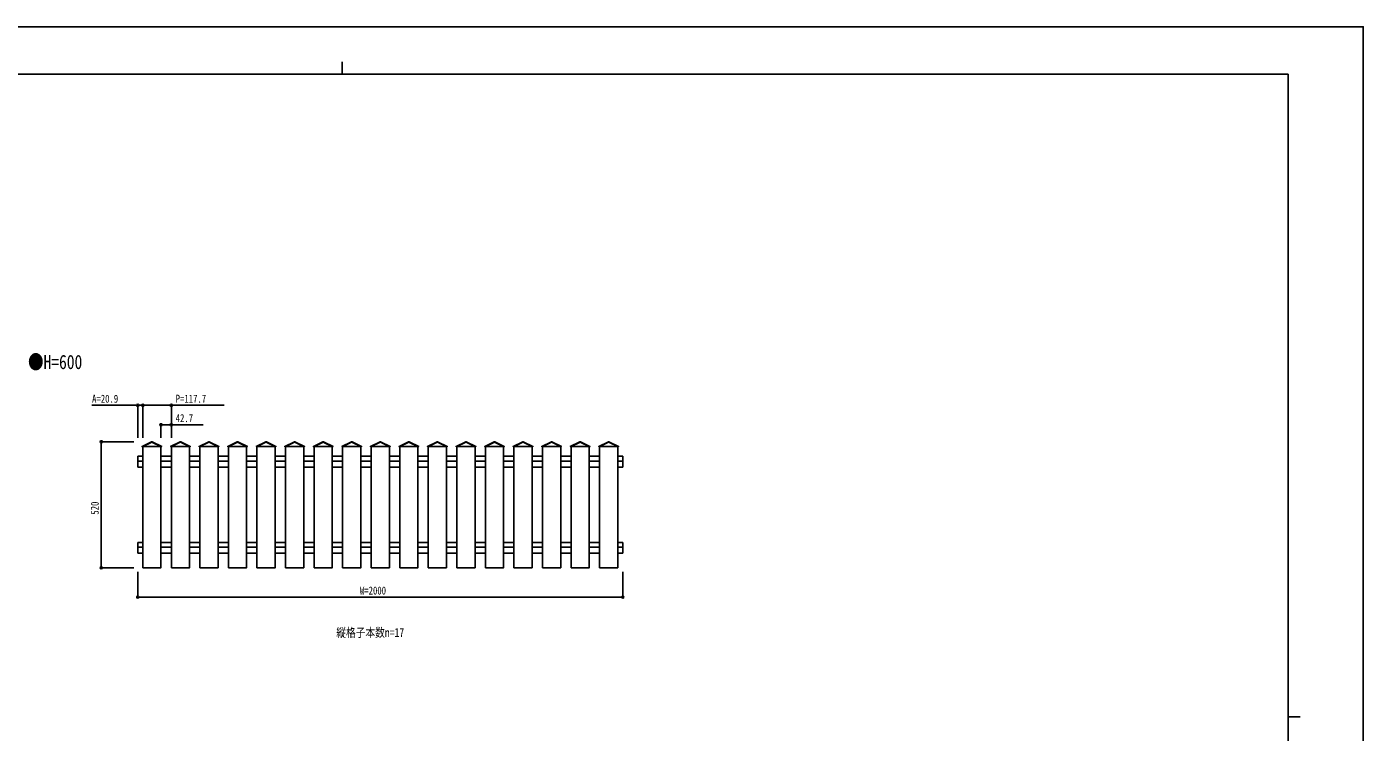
# Model space of a CAD drawing. Units: millimetres, scale not verified. Extents: x -4205 to 4205, y -2970 to 2970.
# Drawn here: x -1305 to 4205, y 61 to 2970 of the extents above; entities that cross this region are included whole.
import ezdxf
from ezdxf.enums import TextEntityAlignment as Align

# ---------------------------------------------------------------- set-up
doc = ezdxf.new("R2010")
doc.units = ezdxf.units.MM
doc.header["$LTSCALE"] = 16
for name, color, linetype in [('0-1_USER1', 3, 'Continuous'), ('0-2_YKK_A1', 4, 'Continuous'), ('0-3_YKK_D', 6, 'Continuous'), ('0-4_YKK_ZWAK', 7, 'Continuous')]:
    doc.layers.add(name, color=color, linetype=linetype)
doc.styles.add('ＭＳ ゴシック', font='')
doc.styles.get('ＭＳ ゴシック').set_extended_font_data('MS Gothic')

msp = doc.modelspace()

# ---------------------------------------------------------------- linework, layer by layer
at = {"layer": '0-2_YKK_A1'}
for p, q in [((-829.04, 1238.49), (-829.52, 1239.48)), ((-829.43, 1239.75), (-790.01, 1258.85)), ((-789.36, 1257.5), (-828.77, 1238.4)), ((-827.32, 1239.1), (-750.52, 1239.1)), ((-826.33, 1239.1), (-826.33, 739.1)), ((-751.33, 1239.1), (-826.33, 1239.1)), ((-749.07, 1238.4), (-788.49, 1257.5)), ((-787.83, 1258.85), (-748.42, 1239.75)), ((-748.33, 1239.48), (-748.8, 1238.49)), ((-711.34, 1238.49), (-711.82, 1239.48)), ((-711.73, 1239.75), (-672.31, 1258.85)), ((-671.66, 1257.5), (-711.07, 1238.4)), ((-709.62, 1239.1), (-632.82, 1239.1)), ((-708.63, 1239.1), (-708.63, 739.1)), ((-633.63, 1239.1), (-708.63, 1239.1)), ((-631.37, 1238.4), (-670.79, 1257.5)), ((-670.13, 1258.85), (-630.72, 1239.75)), ((-630.63, 1239.48), (-631.1, 1238.49)), ((-593.64, 1238.49), (-594.12, 1239.48)), ((-594.03, 1239.75), (-554.61, 1258.85)), ((-553.96, 1257.5), (-593.37, 1238.4)), ((-591.92, 1239.1), (-515.12, 1239.1)), ((-590.93, 1239.1), (-590.93, 739.1)), ((-515.93, 1239.1), (-590.93, 1239.1)), ((-513.67, 1238.4), (-553.09, 1257.5)), ((-552.43, 1258.85), (-513.02, 1239.75)), ((-512.93, 1239.48), (-513.4, 1238.49)), ((-475.84, 1238.49), (-476.32, 1239.48)), ((-476.23, 1239.75), (-436.82, 1258.85)), ((-436.16, 1257.5), (-475.58, 1238.4)), ((-474.13, 1239.1), (-397.33, 1239.1)), ((-473.23, 1239.1), (-473.23, 739.1)), ((-398.23, 1239.1), (-473.23, 1239.1)), ((-395.87, 1238.4), (-435.29, 1257.5)), ((-434.64, 1258.85), (-395.22, 1239.75)), ((-395.13, 1239.48), (-395.61, 1238.49)), ((-358.14, 1238.49), (-358.62, 1239.48)), ((-358.53, 1239.75), (-319.12, 1258.85)), ((-318.46, 1257.5), (-357.88, 1238.4)), ((-356.43, 1239.1), (-279.63, 1239.1)), ((-355.53, 1239.1), (-355.53, 739.1)), ((-280.53, 1239.1), (-355.53, 1239.1)), ((-278.17, 1238.4), (-317.59, 1257.5)), ((-316.94, 1258.85), (-277.52, 1239.75)), ((-277.43, 1239.48), (-277.91, 1238.49)), ((-240.44, 1238.49), (-240.92, 1239.48)), ((-240.83, 1239.75), (-201.42, 1258.85)), ((-200.76, 1257.5), (-240.18, 1238.4)), ((-238.73, 1239.1), (-161.93, 1239.1)), ((-237.83, 1239.1), (-237.83, 739.1)), ((-162.83, 1239.1), (-237.83, 1239.1)), ((-160.47, 1238.4), (-199.89, 1257.5)), ((-199.24, 1258.85), (-159.82, 1239.75)), ((-159.73, 1239.48), (-160.21, 1238.49)), ((-122.74, 1238.49), (-123.22, 1239.48)), ((-123.13, 1239.75), (-83.72, 1258.85)), ((-83.06, 1257.5), (-122.48, 1238.4)), ((-121.03, 1239.1), (-44.23, 1239.1)), ((-120.13, 1239.1), (-120.13, 739.1)), ((-45.13, 1239.1), (-120.13, 1239.1)), ((-42.77, 1238.4), (-82.19, 1257.5)), ((-81.54, 1258.85), (-42.12, 1239.75)), ((-42.03, 1239.48), (-42.51, 1238.49)), ((-5.04, 1238.49), (-5.52, 1239.48)), ((-5.43, 1239.75), (33.98, 1258.85)), ((34.64, 1257.5), (-4.78, 1238.4)), ((-3.33, 1239.1), (73.47, 1239.1)), ((-2.43, 1239.1), (-2.43, 739.1)), ((72.57, 1239.1), (-2.43, 1239.1)), ((74.93, 1238.4), (35.51, 1257.5)), ((36.16, 1258.85), (75.58, 1239.75)), ((75.67, 1239.48), (75.19, 1238.49)), ((112.66, 1238.49), (112.18, 1239.48)), ((112.27, 1239.75), (151.68, 1258.85)), ((152.34, 1257.5), (112.92, 1238.4)), ((114.37, 1239.1), (191.17, 1239.1)), ((115.27, 1239.1), (115.27, 739.1)), ((190.27, 1239.1), (115.27, 1239.1)), ((192.63, 1238.4), (153.21, 1257.5)), ((153.86, 1258.85), (193.28, 1239.75)), ((193.37, 1239.48), (192.89, 1238.49)), ((230.36, 1238.49), (229.88, 1239.48)), ((229.97, 1239.75), (269.38, 1258.85)), ((270.04, 1257.5), (230.62, 1238.4)), ((232.07, 1239.1), (308.87, 1239.1)), ((232.97, 1239.1), (232.97, 739.1)), ((307.97, 1239.1), (232.97, 1239.1)), ((310.33, 1238.4), (270.91, 1257.5)), ((271.56, 1258.85), (310.98, 1239.75)), ((311.07, 1239.48), (310.59, 1238.49)), ((348.06, 1238.49), (347.58, 1239.48)), ((347.67, 1239.75), (387.08, 1258.85)), ((387.74, 1257.5), (348.32, 1238.4)), ((349.77, 1239.1), (426.57, 1239.1)), ((350.67, 1239.1), (350.67, 739.1)), ((425.67, 1239.1), (350.67, 1239.1)), ((428.03, 1238.4), (388.61, 1257.5)), ((389.26, 1258.85), (428.68, 1239.75)), ((428.77, 1239.48), (428.29, 1238.49)), ((465.76, 1238.49), (465.28, 1239.48)), ((465.37, 1239.75), (504.78, 1258.85)), ((505.44, 1257.5), (466.02, 1238.4)), ((467.47, 1239.1), (544.27, 1239.1)), ((468.37, 1239.1), (468.37, 739.1)), ((543.37, 1239.1), (468.37, 1239.1)), ((545.73, 1238.4), (506.31, 1257.5)), ((506.96, 1258.85), (546.38, 1239.75)), ((546.47, 1239.48), (545.99, 1238.49)), ((583.46, 1238.49), (582.98, 1239.48)), ((583.07, 1239.75), (622.48, 1258.85)), ((623.14, 1257.5), (583.72, 1238.4)), ((585.17, 1239.1), (661.97, 1239.1)), ((586.07, 1239.1), (586.07, 739.1)), ((661.07, 1239.1), (586.07, 1239.1)), ((663.43, 1238.4), (624.01, 1257.5)), ((624.66, 1258.85), (664.08, 1239.75)), ((664.17, 1239.48), (663.69, 1238.49)), ((701.16, 1238.49), (700.68, 1239.48)), ((700.77, 1239.75), (740.18, 1258.85)), ((740.84, 1257.5), (701.42, 1238.4)), ((702.87, 1239.1), (779.67, 1239.1)), ((703.77, 1239.1), (703.77, 739.1)), ((778.77, 1239.1), (703.77, 1239.1)), ((781.13, 1238.4), (741.71, 1257.5)), ((742.36, 1258.85), (781.78, 1239.75)), ((781.87, 1239.48), (781.39, 1238.49)), ((818.86, 1238.49), (818.38, 1239.48)), ((818.47, 1239.75), (857.88, 1258.85)), ((858.54, 1257.5), (819.12, 1238.4)), ((820.57, 1239.1), (897.37, 1239.1)), ((821.47, 1239.1), (821.47, 739.1)), ((896.47, 1239.1), (821.47, 1239.1)), ((898.83, 1238.4), (859.41, 1257.5)), ((860.06, 1258.85), (899.48, 1239.75)), ((899.57, 1239.48), (899.09, 1238.49)), ((936.56, 1238.49), (936.08, 1239.48)), ((936.17, 1239.75), (975.58, 1258.85)), ((976.24, 1257.5), (936.82, 1238.4)), ((938.27, 1239.1), (1015.07, 1239.1)), ((939.17, 1239.1), (939.17, 739.1)), ((1014.17, 1239.1), (939.17, 1239.1)), ((1016.53, 1238.4), (977.11, 1257.5)), ((977.76, 1258.85), (1017.18, 1239.75)), ((1017.27, 1239.48), (1016.79, 1238.49)), ((1054.26, 1238.49), (1053.78, 1239.48)), ((1053.87, 1239.75), (1093.28, 1258.85)), ((1093.94, 1257.5), (1054.52, 1238.4)), ((1055.97, 1239.1), (1132.77, 1239.1)), ((1056.87, 1239.1), (1056.87, 739.1)), ((1131.87, 1239.1), (1056.87, 1239.1)), ((1134.23, 1238.4), (1094.81, 1257.5)), ((1095.46, 1258.85), (1134.88, 1239.75)), ((1134.97, 1239.48), (1134.49, 1238.49)), ((-847.23, 1199.1), (-826.33, 1199.1)), ((-847.23, 1179.1), (-847.23, 1199.1)), ((-847.23, 1179.1), (-826.33, 1179.1)), ((-847.23, 1154.1), (-847.23, 1179.1)), ((-751.33, 1199.1), (-708.63, 1199.1)), ((-751.33, 1179.1), (-708.63, 1179.1)), ((-633.63, 1199.1), (-590.93, 1199.1)), ((-633.63, 1179.1), (-590.93, 1179.1)), ((-515.93, 1199.1), (-473.23, 1199.1)), ((-515.93, 1179.1), (-473.23, 1179.1)), ((-398.23, 1199.1), (-355.53, 1199.1)), ((-398.23, 1179.1), (-355.53, 1179.1)), ((-280.53, 1199.1), (-237.83, 1199.1)), ((-280.53, 1179.1), (-237.83, 1179.1)), ((-162.83, 1199.1), (-120.13, 1199.1)), ((-162.83, 1179.1), (-120.13, 1179.1)), ((-45.13, 1199.1), (-2.43, 1199.1)), ((-45.13, 1179.1), (-2.43, 1179.1)), ((72.57, 1199.1), (115.27, 1199.1)), ((72.57, 1179.1), (115.27, 1179.1)), ((190.27, 1199.1), (232.97, 1199.1)), ((190.27, 1179.1), (232.97, 1179.1)), ((307.97, 1199.1), (350.67, 1199.1)), ((307.97, 1179.1), (350.67, 1179.1)), ((425.67, 1199.1), (468.37, 1199.1)), ((425.67, 1179.1), (468.37, 1179.1)), ((543.37, 1199.1), (586.07, 1199.1)), ((543.37, 1179.1), (586.07, 1179.1)), ((661.07, 1199.1), (703.77, 1199.1)), ((661.07, 1179.1), (703.77, 1179.1)), ((778.77, 1199.1), (821.47, 1199.1)), ((778.77, 1179.1), (821.47, 1179.1)), ((896.47, 1199.1), (939.17, 1199.1)), ((896.47, 1179.1), (939.17, 1179.1)), ((1014.17, 1199.1), (1056.87, 1199.1)), ((1014.17, 1179.1), (1056.87, 1179.1)), ((1131.87, 1199.1), (1152.77, 1199.1)), ((1131.87, 1179.1), (1152.77, 1179.1)), ((1152.77, 1199.1), (1152.77, 1179.1)), ((1152.77, 1179.1), (1152.77, 1154.1)), ((-847.23, 1154.1), (-826.33, 1154.1)), ((-751.33, 1154.1), (-708.63, 1154.1)), ((-633.63, 1154.1), (-590.93, 1154.1)), ((-515.93, 1154.1), (-473.23, 1154.1)), ((-398.23, 1154.1), (-355.53, 1154.1)), ((-280.53, 1154.1), (-237.83, 1154.1)), ((-162.83, 1154.1), (-120.13, 1154.1)), ((-45.13, 1154.1), (-2.43, 1154.1)), ((72.57, 1154.1), (115.27, 1154.1)), ((190.27, 1154.1), (232.97, 1154.1)), ((307.97, 1154.1), (350.67, 1154.1)), ((425.67, 1154.1), (468.37, 1154.1)), ((543.37, 1154.1), (586.07, 1154.1)), ((661.07, 1154.1), (703.77, 1154.1)), ((778.77, 1154.1), (821.47, 1154.1)), ((896.47, 1154.1), (939.17, 1154.1)), ((1014.17, 1154.1), (1056.87, 1154.1)), ((1131.87, 1154.1), (1152.77, 1154.1)), ((-847.23, 844.1), (-826.33, 844.1)), ((-847.23, 799.1), (-847.23, 844.1)), ((-751.33, 844.1), (-708.63, 844.1)), ((-633.63, 844.1), (-590.93, 844.1)), ((-515.93, 844.1), (-473.23, 844.1)), ((-398.23, 844.1), (-355.53, 844.1)), ((-280.53, 844.1), (-237.83, 844.1)), ((-162.83, 844.1), (-120.13, 844.1)), ((-45.13, 844.1), (-2.43, 844.1)), ((72.57, 844.1), (115.27, 844.1)), ((190.27, 844.1), (232.97, 844.1)), ((307.97, 844.1), (350.67, 844.1)), ((425.67, 844.1), (468.37, 844.1)), ((543.37, 844.1), (586.07, 844.1)), ((661.07, 844.1), (703.77, 844.1)), ((778.77, 844.1), (821.47, 844.1)), ((896.47, 844.1), (939.17, 844.1)), ((1014.17, 844.1), (1056.87, 844.1)), ((1131.87, 844.1), (1152.77, 844.1)), ((1152.77, 844.1), (1152.77, 799.1)), ((-847.23, 824.1), (-826.33, 824.1)), ((-847.23, 799.1), (-826.33, 799.1)), ((-751.33, 824.1), (-708.63, 824.1)), ((-751.33, 799.1), (-708.63, 799.1)), ((-633.63, 824.1), (-590.93, 824.1)), ((-633.63, 799.1), (-590.93, 799.1)), ((-515.93, 824.1), (-473.23, 824.1)), ((-515.93, 799.1), (-473.23, 799.1)), ((-398.23, 824.1), (-355.53, 824.1)), ((-398.23, 799.1), (-355.53, 799.1)), ((-280.53, 824.1), (-237.83, 824.1)), ((-280.53, 799.1), (-237.83, 799.1)), ((-162.83, 824.1), (-120.13, 824.1)), ((-162.83, 799.1), (-120.13, 799.1)), ((-45.13, 824.1), (-2.43, 824.1)), ((-45.13, 799.1), (-2.43, 799.1)), ((72.57, 824.1), (115.27, 824.1)), ((72.57, 799.1), (115.27, 799.1)), ((190.27, 824.1), (232.97, 824.1)), ((190.27, 799.1), (232.97, 799.1)), ((307.97, 824.1), (350.67, 824.1)), ((307.97, 799.1), (350.67, 799.1)), ((425.67, 824.1), (468.37, 824.1)), ((425.67, 799.1), (468.37, 799.1)), ((543.37, 824.1), (586.07, 824.1)), ((543.37, 799.1), (586.07, 799.1)), ((661.07, 824.1), (703.77, 824.1)), ((661.07, 799.1), (703.77, 799.1)), ((778.77, 824.1), (821.47, 824.1)), ((778.77, 799.1), (821.47, 799.1)), ((896.47, 824.1), (939.17, 824.1)), ((896.47, 799.1), (939.17, 799.1)), ((1014.17, 824.1), (1056.87, 824.1)), ((1014.17, 799.1), (1056.87, 799.1)), ((1131.87, 824.1), (1152.77, 824.1)), ((1131.87, 799.1), (1152.77, 799.1))]:
    msp.add_line(p, q, dxfattribs=at)
for points in [[(-826.33, 739.1), (-751.33, 739.1), (-751.33, 1239.1)], [(-708.63, 739.1), (-633.63, 739.1), (-633.63, 1239.1)], [(-590.93, 739.1), (-515.93, 739.1), (-515.93, 1239.1)], [(-473.23, 739.1), (-398.23, 739.1), (-398.23, 1239.1)], [(-355.53, 739.1), (-280.53, 739.1), (-280.53, 1239.1)], [(-237.83, 739.1), (-162.83, 739.1), (-162.83, 1239.1)], [(-120.13, 739.1), (-45.13, 739.1), (-45.13, 1239.1)], [(-2.43, 739.1), (72.57, 739.1), (72.57, 1239.1)], [(115.27, 739.1), (190.27, 739.1), (190.27, 1239.1)], [(232.97, 739.1), (307.97, 739.1), (307.97, 1239.1)], [(350.67, 739.1), (425.67, 739.1), (425.67, 1239.1)], [(468.37, 739.1), (543.37, 739.1), (543.37, 1239.1)], [(586.07, 739.1), (661.07, 739.1), (661.07, 1239.1)], [(703.77, 739.1), (778.77, 739.1), (778.77, 1239.1)], [(821.47, 739.1), (896.47, 739.1), (896.47, 1239.1)], [(939.17, 739.1), (1014.17, 739.1), (1014.17, 1239.1)], [(1056.87, 739.1), (1131.87, 739.1), (1131.87, 1239.1)]]:
    msp.add_lwpolyline(points, dxfattribs=at)
for centre, radius, start, end in [((-829.34, 1239.57), 0.2, 115.858, 205.858), ((-828.86, 1238.58), 0.2, 205.858, 295.858), ((-788.92, 1256.6), 2.5, 64.142, 115.858), ((-788.92, 1256.6), 1, 64.142, 115.858), ((-748.98, 1238.58), 0.2, 244.142, 334.142), ((-748.51, 1239.57), 0.2, 334.142, 64.142), ((-711.64, 1239.57), 0.2, 115.858, 205.858), ((-711.16, 1238.58), 0.2, 205.858, 295.858), ((-671.22, 1256.6), 2.5, 64.142, 115.858), ((-671.22, 1256.6), 1, 64.142, 115.858), ((-631.28, 1238.58), 0.2, 244.142, 334.142), ((-630.81, 1239.57), 0.2, 334.142, 64.142), ((-593.94, 1239.57), 0.2, 115.858, 205.858), ((-593.46, 1238.58), 0.2, 205.858, 295.858), ((-553.52, 1256.6), 2.5, 64.142, 115.858), ((-553.52, 1256.6), 1, 64.142, 115.858), ((-513.58, 1238.58), 0.2, 244.142, 334.142), ((-513.11, 1239.57), 0.2, 334.142, 64.142), ((-476.14, 1239.57), 0.2, 115.858, 205.858), ((-475.66, 1238.58), 0.2, 205.858, 295.858), ((-435.73, 1256.6), 2.5, 64.142, 115.858), ((-435.73, 1256.6), 1, 64.142, 115.858), ((-395.79, 1238.58), 0.2, 244.142, 334.142), ((-395.31, 1239.57), 0.2, 334.142, 64.142), ((-358.44, 1239.57), 0.2, 115.858, 205.858), ((-357.96, 1238.58), 0.2, 205.858, 295.858), ((-318.03, 1256.6), 2.5, 64.142, 115.858), ((-318.03, 1256.6), 1, 64.142, 115.858), ((-278.09, 1238.58), 0.2, 244.142, 334.142), ((-277.61, 1239.57), 0.2, 334.142, 64.142), ((-240.74, 1239.57), 0.2, 115.858, 205.858), ((-240.26, 1238.58), 0.2, 205.858, 295.858), ((-200.33, 1256.6), 2.5, 64.142, 115.858), ((-200.33, 1256.6), 1, 64.142, 115.858), ((-160.39, 1238.58), 0.2, 244.142, 334.142), ((-159.91, 1239.57), 0.2, 334.142, 64.142), ((-123.04, 1239.57), 0.2, 115.858, 205.858), ((-122.56, 1238.58), 0.2, 205.858, 295.858), ((-82.63, 1256.6), 2.5, 64.142, 115.858), ((-82.63, 1256.6), 1, 64.142, 115.858), ((-42.69, 1238.58), 0.2, 244.142, 334.142), ((-42.21, 1239.57), 0.2, 334.142, 64.142), ((-5.34, 1239.57), 0.2, 115.858, 205.858), ((-4.86, 1238.58), 0.2, 205.858, 295.858), ((35.07, 1256.6), 2.5, 64.142, 115.858), ((35.07, 1256.6), 1, 64.142, 115.858), ((75.01, 1238.58), 0.2, 244.142, 334.142), ((75.49, 1239.57), 0.2, 334.142, 64.142), ((112.36, 1239.57), 0.2, 115.858, 205.858), ((112.84, 1238.58), 0.2, 205.858, 295.858), ((152.77, 1256.6), 2.5, 64.142, 115.858), ((152.77, 1256.6), 1, 64.142, 115.858), ((192.71, 1238.58), 0.2, 244.142, 334.142), ((193.19, 1239.57), 0.2, 334.142, 64.142), ((230.06, 1239.57), 0.2, 115.858, 205.858), ((230.54, 1238.58), 0.2, 205.858, 295.858), ((270.47, 1256.6), 2.5, 64.142, 115.858), ((270.47, 1256.6), 1, 64.142, 115.858), ((310.41, 1238.58), 0.2, 244.142, 334.142), ((310.89, 1239.57), 0.2, 334.142, 64.142), ((347.76, 1239.57), 0.2, 115.858, 205.858), ((348.24, 1238.58), 0.2, 205.858, 295.858), ((388.17, 1256.6), 2.5, 64.142, 115.858), ((388.17, 1256.6), 1, 64.142, 115.858), ((428.11, 1238.58), 0.2, 244.142, 334.142), ((428.59, 1239.57), 0.2, 334.142, 64.142), ((465.46, 1239.57), 0.2, 115.858, 205.858), ((465.94, 1238.58), 0.2, 205.858, 295.858), ((505.87, 1256.6), 2.5, 64.142, 115.858), ((505.87, 1256.6), 1, 64.142, 115.858), ((545.81, 1238.58), 0.2, 244.142, 334.142), ((546.29, 1239.57), 0.2, 334.142, 64.142), ((583.16, 1239.57), 0.2, 115.858, 205.858), ((583.64, 1238.58), 0.2, 205.858, 295.858), ((623.57, 1256.6), 2.5, 64.142, 115.858), ((623.57, 1256.6), 1, 64.142, 115.858), ((663.51, 1238.58), 0.2, 244.142, 334.142), ((663.99, 1239.57), 0.2, 334.142, 64.142), ((700.86, 1239.57), 0.2, 115.858, 205.858), ((701.34, 1238.58), 0.2, 205.858, 295.858), ((741.27, 1256.6), 2.5, 64.142, 115.858), ((741.27, 1256.6), 1, 64.142, 115.858), ((781.21, 1238.58), 0.2, 244.142, 334.142), ((781.69, 1239.57), 0.2, 334.142, 64.142), ((818.56, 1239.57), 0.2, 115.858, 205.858), ((819.04, 1238.58), 0.2, 205.858, 295.858), ((858.97, 1256.6), 2.5, 64.142, 115.858), ((858.97, 1256.6), 1, 64.142, 115.858), ((898.91, 1238.58), 0.2, 244.142, 334.142), ((899.39, 1239.57), 0.2, 334.142, 64.142), ((936.26, 1239.57), 0.2, 115.858, 205.858), ((936.74, 1238.58), 0.2, 205.858, 295.858), ((976.67, 1256.6), 2.5, 64.142, 115.858), ((976.67, 1256.6), 1, 64.142, 115.858), ((1016.61, 1238.58), 0.2, 244.142, 334.142), ((1017.09, 1239.57), 0.2, 334.142, 64.142), ((1053.96, 1239.57), 0.2, 115.858, 205.858), ((1054.44, 1238.58), 0.2, 205.858, 295.858), ((1094.37, 1256.6), 2.5, 64.142, 115.858), ((1094.37, 1256.6), 1, 64.142, 115.858), ((1134.31, 1238.58), 0.2, 244.142, 334.142), ((1134.79, 1239.57), 0.2, 334.142, 64.142)]:
    msp.add_arc(centre, radius, start, end, dxfattribs=at)
at = {"layer": '0-3_YKK_D'}
for p, q in [((-847.23, 1275.1), (-847.23, 1410.1)), ((-826.33, 1275.1), (-826.33, 1410.1)), ((-826.33, 1275.1), (-826.33, 1410.1)), ((-708.63, 1275.1), (-708.63, 1410.1)), ((-751.33, 1275.1), (-751.33, 1330.1)), ((-708.63, 1275.1), (-708.63, 1330.1)), ((-863.23, 1259.1), (-998.23, 1259.1)), ((-997.23, 739.1), (-997.23, 1259.1)), ((-863.23, 739.1), (-998.23, 739.1)), ((-847.23, 723.1), (-847.23, 617.1)), ((1152.77, 723.1), (1152.77, 617.1)), ((-847.23, 618.1), (1152.77, 618.1))]:
    msp.add_line(p, q, dxfattribs=at)
for points in [[(-826.33, 1409.1), (-847.23, 1409.1), (-1036.23, 1409.1)], [(-826.33, 1409.1), (-708.63, 1409.1), (-490.83, 1409.1)], [(-751.33, 1329.1), (-708.63, 1329.1), (-577.23, 1329.1)]]:
    msp.add_lwpolyline(points, dxfattribs=at)
for centre in [(-847.23, 1409.1), (-826.33, 1409.1), (-826.33, 1409.1), (-708.63, 1409.1), (-751.33, 1329.1), (-708.63, 1329.1), (-997.23, 1259.1), (-997.23, 739.1), (-847.23, 618.1), (1152.77, 618.1)]:
    msp.add_circle(centre, 4.25, dxfattribs=at)
at = {"layer": '0-4_YKK_ZWAK'}
for p, q in [((-4.98, 2825), (-4.98, 2775)), ((3895.02, 2775), (-3904.98, 2775)), ((3895.02, 2775), (3895.02, -2525)), ((3895.02, 125), (3945.02, 125))]:
    msp.add_line(p, q, dxfattribs=at)
msp.add_lwpolyline([(-4205, -2970), (4205, -2970), (4205, 2970), (-4205, 2970)], close=True, dxfattribs=at)

# ---------------------------------------------------------------- texts
at = {"layer": '0-1_USER1', "style": 'ＭＳ ゴシック', "width": 0.8}
for s, height, p in [('●H=600', 58.65, (-1299.36, 1540.93)), ('縦格子本数n=17', 36.66, (-28.56, 443.1))]:
    msp.add_text(s, height=height, dxfattribs=at).set_placement(p, align=Align.BOTTOM_LEFT)
at = {"layer": '0-3_YKK_D', "style": 'ＭＳ ゴシック', "width": 0.8}
for s, p in [('A=20.9', (-1035.43, 1409.9)), ('P=117.7', (-690.83, 1409.9)), ('42.7', (-690.83, 1329.9)), ('W=2000', (68.77, 619.1))]:
    msp.add_text(s, height=32.99, dxfattribs=at).set_placement(p, align=Align.BOTTOM_LEFT)
msp.add_text('520', height=32.99, rotation=90, dxfattribs=at).set_placement((-998.03, 958.3), align=Align.BOTTOM_LEFT)

doc.saveas('drawing.dxf')
